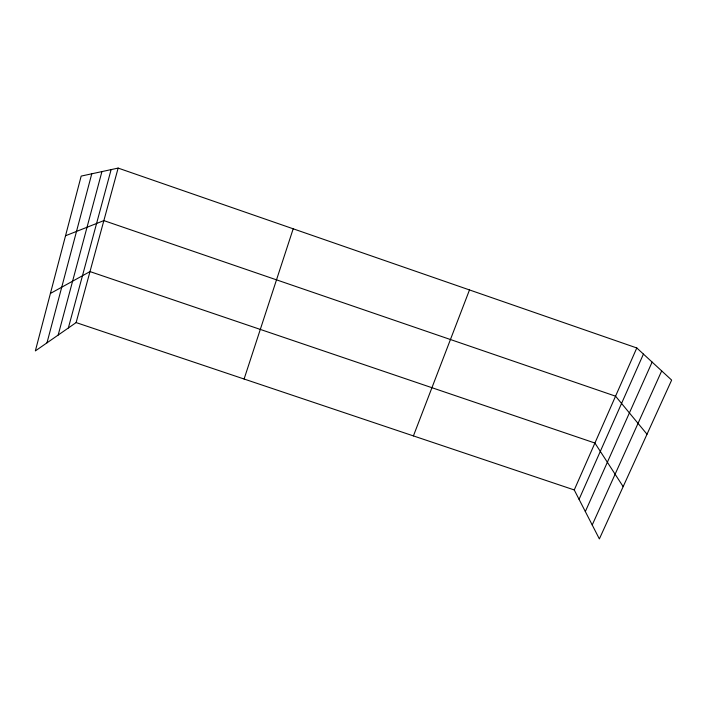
<?xml version="1.0" encoding="UTF-8"?>
<svg xmlns="http://www.w3.org/2000/svg" width="707" height="707" viewBox="0 0 707 707"><rect width="100%" height="100%" fill="white"/><g stroke="black" fill="none" stroke-linecap="round" stroke-linejoin="round"><path stroke-width="1.06" d="M46.989 342.833L91.769 173.798M58.177 335.056L101.923 171.598M68.349 327.986L111.123 169.609M76.126 322.586L118.14 168.089L636.795 347.959L671.65 380.092L599.368 538.911L574.252 489.951L76.126 322.586L35.35 350.919L81.172 176.096L118.14 168.089M244.092 379.023L293.193 228.803M413.418 435.91L469.492 289.941M574.252 489.951L636.795 347.959M579.06 499.319L643.432 354.083M585.334 511.55L652.119 362.09M592.219 524.983L661.69 370.91M50.418 293.449L89.992 271.585L594.914 443.042L623.159 486.637M65.53 235.758L103.858 220.602L615.558 396.176L647.011 434.231"/></g></svg>
